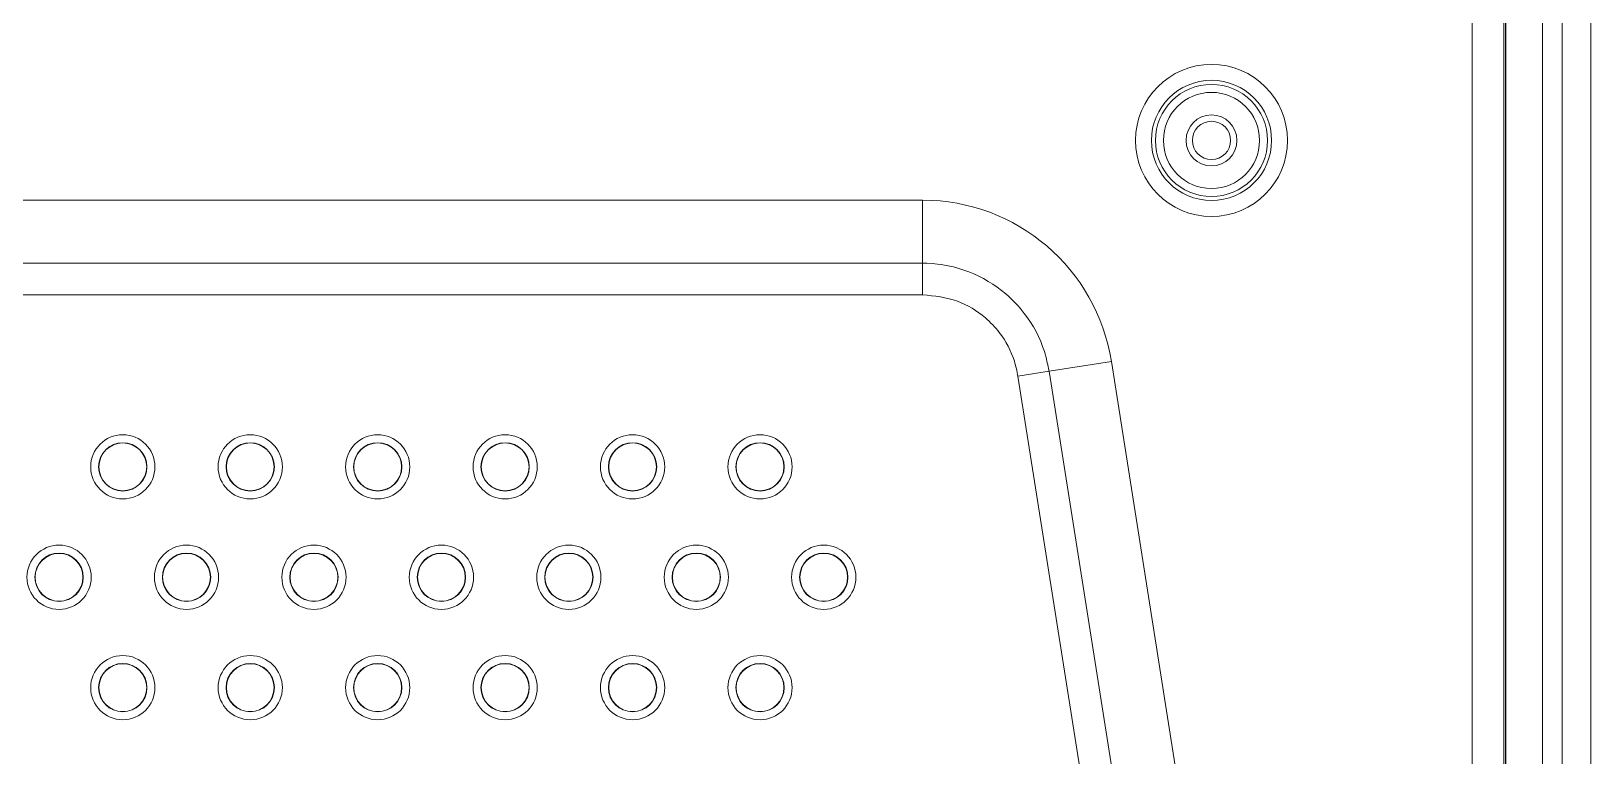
# Model space of a CAD drawing. Header units: millimetres. Extents: x 76 to 1788, y -159 to 878.
# Drawn here: x 1205 to 1302.9, y 370.4 to 415.8 of the extents above; entities that cross this region are included whole.
import ezdxf

# ---------------------------------------------------------------- set-up
doc = ezdxf.new("R2010")
doc.units = ezdxf.units.MM
doc.header["$LTSCALE"] = 2

msp = doc.modelspace()

# ---------------------------------------------------------------- linework, layer by layer
at = {"lineweight": 0}
for p, q in [((1299.892, 421.783), (1299.892, 283.475)), ((1301.127, 283.478), (1301.127, 421.778)), ((1302.927, 283.478), (1302.927, 421.778)), ((1295.475, 287.279), (1295.475, 417.979)), ((1297.474, 417.979), (1297.474, 287.279)), ((1297.578, 287.279), (1297.578, 417.979)), ((1297.588, 287.279), (1297.588, 417.979)), ((1144.573, 405.22), (1260.984, 405.22)), ((1260.984, 405.22), (1260.984, 401.265)), ((1144.573, 401.265), (1260.984, 401.265)), ((1260.984, 401.265), (1260.984, 399.288)), ((1260.984, 399.288), (1144.573, 399.288)), ((1272.83, 395.099), (1268.924, 394.481)), ((1272.83, 395.099), (1288.215, 297.718)), ((1268.924, 394.481), (1266.971, 394.173)), ((1283.427, 290.007), (1266.971, 394.173)), ((1268.924, 394.481), (1285.38, 290.316))]:
    msp.add_line(p, q, dxfattribs=at)
for centre, radius in [((1279.118, 408.969), 4.771), ((1279.118, 408.969), 3.772), ((1279.118, 408.969), 3.517), ((1279.118, 408.969), 3.017), ((1279.118, 408.969), 1.6), ((1279.118, 408.969), 1.2), ((1210.778, 388.485), 2.016), ((1210.778, 388.485), 1.517), ((1210.778, 388.485), 1.5), ((1218.778, 388.485), 2.016), ((1218.778, 388.485), 1.517), ((1218.778, 388.485), 1.5), ((1226.778, 388.485), 2.016), ((1226.778, 388.485), 1.517), ((1226.778, 388.485), 1.5), ((1234.778, 388.485), 2.016), ((1234.778, 388.485), 1.517), ((1234.778, 388.485), 1.5), ((1242.778, 388.485), 2.016), ((1242.778, 388.485), 1.517), ((1242.778, 388.485), 1.5), ((1250.778, 388.485), 2.016), ((1250.778, 388.485), 1.517), ((1250.778, 388.485), 1.5), ((1206.778, 381.557), 2.016), ((1206.778, 381.557), 1.517), ((1206.778, 381.557), 1.5), ((1214.778, 381.557), 2.016), ((1214.778, 381.557), 1.517), ((1214.778, 381.557), 1.5), ((1222.778, 381.557), 2.016), ((1222.778, 381.557), 1.517), ((1222.778, 381.557), 1.5), ((1230.778, 381.557), 2.016), ((1230.778, 381.557), 1.517), ((1230.778, 381.557), 1.5), ((1238.778, 381.557), 2.016), ((1238.778, 381.557), 1.517), ((1238.778, 381.557), 1.5), ((1246.778, 381.557), 2.016), ((1246.778, 381.557), 1.517), ((1246.778, 381.557), 1.5), ((1254.778, 381.557), 2.016), ((1254.778, 381.557), 1.517), ((1254.778, 381.557), 1.5), ((1210.778, 374.629), 2.016), ((1210.778, 374.629), 1.517), ((1210.778, 374.629), 1.5), ((1218.778, 374.629), 2.016), ((1218.778, 374.629), 1.517), ((1218.778, 374.629), 1.5), ((1226.778, 374.629), 2.016), ((1226.778, 374.629), 1.517), ((1226.778, 374.629), 1.5), ((1234.778, 374.629), 2.016), ((1234.778, 374.629), 1.517), ((1234.778, 374.629), 1.5), ((1242.778, 374.629), 2.016), ((1242.778, 374.629), 1.517), ((1242.778, 374.629), 1.5), ((1250.778, 374.629), 2.016), ((1250.778, 374.629), 1.517), ((1250.778, 374.629), 1.5)]:
    msp.add_circle(centre, radius, dxfattribs=at)
msp.add_ellipse((1260.972, 393.213), major_axis=(-7.803, -9.133), ratio=0.998947, start_param=2.43506, end_param=3.848126, dxfattribs=at)
for points, knots in [([(1260.984, 401.265), (1261.072, 401.264), (1262.058, 401.254), (1263.946, 400.864), (1266.014, 399.63), (1267.644, 397.903), (1268.568, 396.198), (1268.837, 394.898), (1268.924, 394.481)], [0, 0, 0, 0, 0.0231393, 0.2613455, 0.4996337, 0.6487385, 0.8875231, 1, 1, 1, 1]), ([(1266.971, 394.173), (1266.905, 394.487), (1266.702, 395.467), (1266.006, 396.755), (1264.777, 398.049), (1263.16, 399.055), (1261.731, 399.208), (1260.984, 399.288)], [0, 0, 0, 0, 0.112551, 0.351419, 0.500546, 0.738878, 1, 1, 1, 1])]:
    msp.add_open_spline(points, degree=3, knots=knots, dxfattribs=at)

doc.saveas('drawing.dxf')
